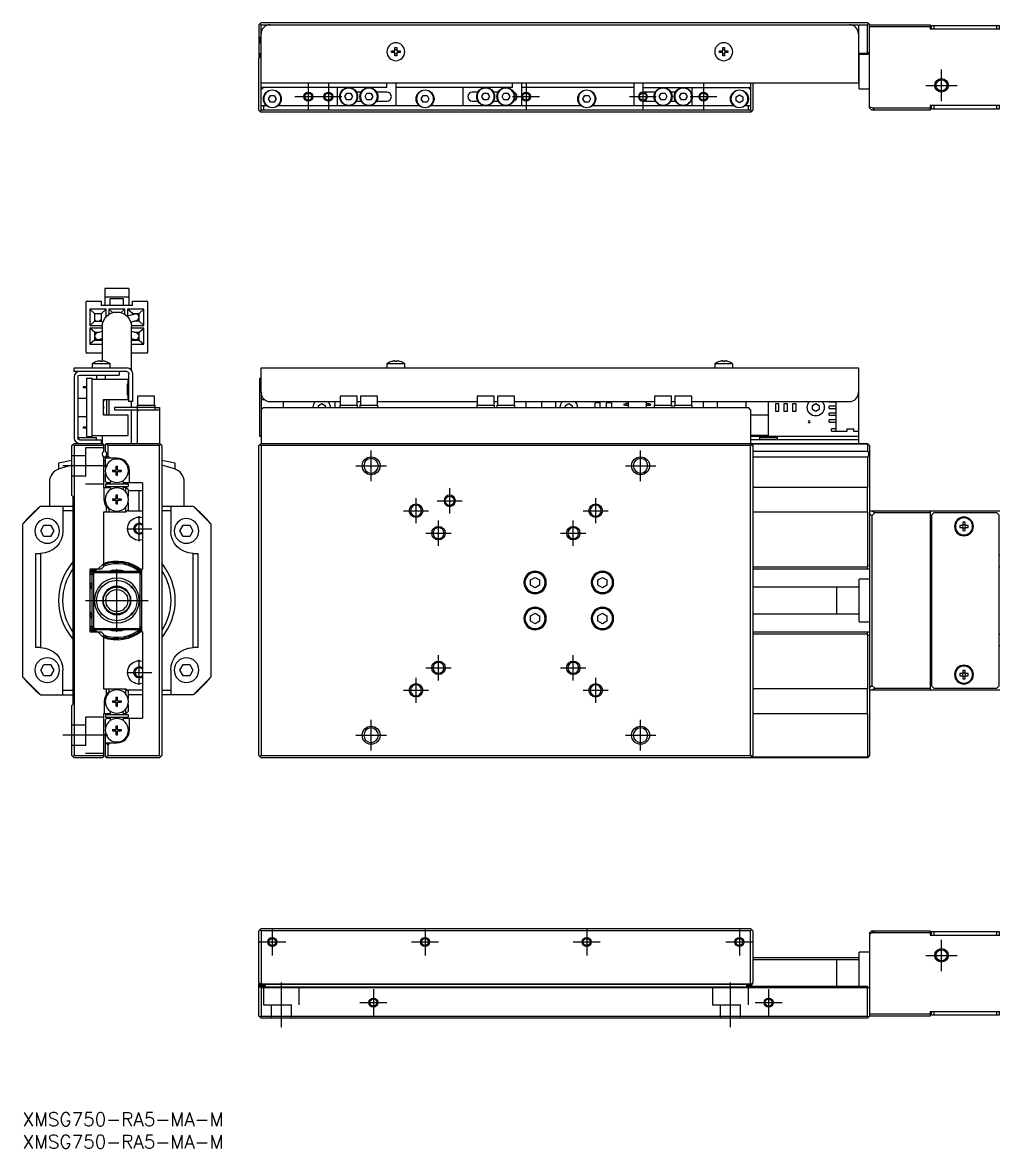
# Model space of a CAD drawing. Extents: x 0 to 908, y -8 to 254.
# Drawn here: x 0 to 217.5, y -8 to 242.7 of the extents above; entities that cross this region are included whole.
import ezdxf

# ---------------------------------------------------------------- set-up
doc = ezdxf.new("R2010")
doc.units = 0
doc.header["$LTSCALE"] = 0.5
doc.linetypes.add('CENTER', pattern=[50.8, 31.75, -6.35, 6.35, -6.35])
doc.linetypes.add('DASHED', pattern=[19.05, 12.7, -6.35])
for name, color, linetype in [('MSM_CENTER', 1, 'CENTER'), ('MSM_CONTINUOUS', 7, 'CONTINUOUS'), ('MSM_DASHED', 4, 'DASHED'), ('MSM_NARROW', 5, 'CONTINUOUS'), ('MSM_PART_NUMBER', 7, 'CONTINUOUS')]:
    doc.layers.add(name, color=color, linetype=linetype)
doc.styles.get("Standard").update_dxf_attribs({"font": 'txt.shx', "height": 1, "bigfont": 'bigfont.shx'})

# ---------------------------------------------------------------- blocks, each defined once
blk = doc.blocks.new('*U2')
at = {"layer": 'MSM_PART_NUMBER'}
blk.add_text('XMSG750-RA5-MA-M', height=3, dxfattribs=at).set_placement((0, -3))
blk = doc.blocks.new('*U3')
at = {"layer": 'MSM_PART_NUMBER'}
blk.add_text('XMSG750-RA5-MA-M', height=3, dxfattribs=at).set_placement((0, -8))

msp = doc.modelspace()

# ---------------------------------------------------------------- linework, layer by layer
at = {"layer": 'MSM_CENTER'}
for p, q in [((204.62, 225.25), (204.62, 232.25)), ((63.62, 229.25), (63.62, 223.25)), ((68.12, 229.25), (68.12, 223.25)), ((112.12, 229.25), (112.12, 223.25)), ((138.12, 229.25), (138.12, 223.25)), ((151.62, 229.25), (151.62, 223.25)), ((201.12, 228.75), (208.12, 228.75)), ((60.62, 226.25), (71.12, 226.25)), ((109.12, 226.25), (115.12, 226.25)), ((135.12, 226.25), (141.12, 226.25)), ((148.62, 226.25), (154.62, 226.25)), ((77.62, 140.63), (77.62, 147.43)), ((137.62, 140.63), (137.62, 147.43)), ((19, 144.03), (9, 144.03)), ((74.22, 144.03), (81.02, 144.03)), ((134.22, 144.03), (141.02, 144.03)), ((95.12, 133.43), (95.12, 139.03)), ((87.62, 131.23), (87.62, 136.83)), ((92.32, 136.23), (97.92, 136.23)), ((127.62, 131.23), (127.62, 136.83)), ((84.82, 134.03), (90.42, 134.03)), ((124.82, 134.03), (130.42, 134.03)), ((26, 127.23), (26, 132.83)), ((92.62, 126.23), (92.62, 131.83)), ((122.62, 126.23), (122.62, 131.83)), ((23.2, 130.03), (28.8, 130.03)), ((89.82, 129.03), (95.42, 129.03)), ((119.82, 129.03), (125.42, 129.03)), ((21, 107.03), (21, 121.03)), ((14, 114.03), (28, 114.03)), ((26, 95.23), (26, 100.83)), ((92.62, 96.23), (92.62, 101.83)), ((122.62, 96.23), (122.62, 101.83)), ((23.2, 98.03), (28.8, 98.03)), ((89.82, 99.03), (95.42, 99.03)), ((119.82, 99.03), (125.42, 99.03)), ((87.62, 91.23), (87.62, 96.83)), ((127.62, 91.23), (127.62, 96.83)), ((84.82, 94.03), (90.42, 94.03)), ((124.82, 94.03), (130.42, 94.03)), ((77.62, 80.63), (77.62, 87.43)), ((137.62, 80.63), (137.62, 87.43)), ((19, 84.03), (9, 84.03)), ((74.22, 84.03), (81.02, 84.03)), ((134.22, 84.03), (141.02, 84.03)), ((55.62, 41), (55.62, 35)), ((89.62, 41), (89.62, 35)), ((125.62, 41), (125.62, 35)), ((159.62, 41), (159.62, 35)), ((52.62, 38), (58.62, 38)), ((86.62, 38), (92.62, 38)), ((122.62, 38), (128.62, 38)), ((156.62, 38), (162.62, 38)), ((204.62, 31.5), (204.62, 38.5)), ((201.12, 35), (208.12, 35)), ((57.62, 29), (57.62, 19)), ((157.62, 19), (157.62, 29)), ((78.12, 27.5), (78.12, 21.5)), ((166.12, 27.5), (166.12, 21.5)), ((75.12, 24.5), (81.12, 24.5)), ((163.12, 24.5), (169.12, 24.5))]:
    msp.add_line(p, q, dxfattribs=at)
at = {"layer": 'MSM_CONTINUOUS'}
for p, q in [((52.62, 242.25), (53.12, 242.75)), ((52.62, 242.25), (52.62, 235.05)), ((52.87, 242.5), (53.12, 242.25)), ((53.12, 242.75), (188.12, 242.75)), ((53.12, 223.25), (53.12, 242.25)), ((53.12, 242.25), (188.12, 242.25)), ((186.12, 242.25), (186.12, 229.25)), ((188.37, 242.5), (188.12, 242.75)), ((188.12, 242.25), (188.37, 242.5)), ((188.12, 235.95), (188.12, 242.25)), ((188.37, 242.5), (188.62, 242.25)), ((188.62, 223.75), (188.62, 242.25)), ((188.62, 242.25), (202.12, 242.25)), ((202.12, 241.75), (188.62, 241.75)), ((202.12, 242.25), (202.12, 241.25)), ((217.62, 241.25), (202.12, 241.25)), ((202.42, 241.25), (202.42, 242.05)), ((202.42, 242.05), (217.42, 242.05)), ((202.92, 242.05), (202.92, 241.25)), ((216.92, 241.25), (216.92, 242.05)), ((217.42, 242.05), (217.42, 241.25)), ((52.82, 239.45), (52.82, 238.25)), ((52.82, 239.45), (53.12, 239.45)), ((52.82, 238.25), (53.12, 238.25)), ((53.12, 235.75), (52.62, 235.75)), ((53.12, 235.95), (52.92, 235.75)), ((82.2, 236.45), (82.92, 236.45)), ((82.92, 236.05), (82.2, 236.05)), ((82.92, 236.45), (82.92, 237.18)), ((82.92, 235.32), (82.92, 236.05)), ((83.32, 237.18), (83.32, 236.45)), ((83.32, 236.45), (84.05, 236.45)), ((83.32, 236.05), (83.32, 235.32)), ((84.05, 236.05), (83.32, 236.05)), ((155.2, 236.45), (155.92, 236.45)), ((155.92, 236.05), (155.2, 236.05)), ((155.92, 236.45), (155.92, 237.18)), ((155.92, 235.32), (155.92, 236.05)), ((156.32, 237.18), (156.32, 236.45)), ((156.32, 236.45), (157.05, 236.45)), ((156.32, 236.05), (156.32, 235.32)), ((157.05, 236.05), (156.32, 236.05)), ((186.12, 235.95), (188.12, 235.95)), ((188.22, 235.75), (186.12, 235.75)), ((188.12, 235.65), (188.62, 236.15)), ((188.27, 235.8), (188.12, 235.95)), ((53.12, 235.55), (52.62, 235.55)), ((53.12, 235.25), (52.62, 234.75)), ((52.72, 234.95), (52.62, 235.05)), ((52.62, 223.25), (52.62, 234.75)), ((52.72, 234.85), (52.72, 235.05)), ((53.12, 235.35), (53.02, 235.35)), ((53.12, 235.05), (53.02, 235.15)), ((188.12, 235.65), (186.12, 235.65)), ((186.32, 228), (186.32, 235.65)), ((186.12, 229.25), (53.12, 229.25)), ((53.12, 227.75), (53.62, 228.25)), ((81.12, 228.25), (53.12, 228.25)), ((70.12, 224.25), (70.12, 228.25)), ((81.12, 228.25), (81.12, 229.25)), ((83.12, 229.25), (83.12, 224.25)), ((109.12, 228.25), (83.12, 228.25)), ((98.12, 224.25), (98.12, 228.25)), ((109.12, 228.25), (109.12, 229.25)), ((111.12, 229.25), (111.12, 224.25)), ((136.12, 228.25), (111.12, 228.25)), ((136.12, 229.25), (136.12, 224.25)), ((138.12, 229.25), (138.12, 228.25)), ((138.12, 228.25), (162.12, 228.25)), ((149.12, 224.25), (149.12, 228.25)), ((161.62, 228.25), (162.12, 227.75)), ((162.12, 229.25), (162.12, 223.25)), ((162.62, 229.25), (162.62, 223.25)), ((186.12, 229.75), (186.32, 229.75)), ((54.76, 225.75), (55.19, 226.5)), ((55.19, 225), (54.76, 225.75)), ((55.19, 226.5), (56.06, 226.5)), ((56.06, 226.5), (56.49, 225.75)), ((56.49, 225.75), (56.06, 225)), ((71.76, 226.25), (72.19, 227)), ((72.19, 225.5), (71.76, 226.25)), ((72.19, 227), (73.06, 227)), ((73.06, 227), (73.49, 226.25)), ((73.49, 226.25), (73.06, 225.5)), ((75.39, 227.25), (74.36, 227.25)), ((76.26, 226.25), (76.69, 227)), ((76.69, 225.5), (76.26, 226.25)), ((76.69, 227), (77.56, 227)), ((77.56, 227), (77.99, 226.25)), ((77.99, 226.25), (77.56, 225.5)), ((81.12, 227.25), (78.86, 227.25)), ((88.76, 225.75), (89.19, 226.5)), ((89.19, 225), (88.76, 225.75)), ((89.19, 226.5), (90.06, 226.5)), ((90.06, 226.5), (90.49, 225.75)), ((90.49, 225.75), (90.06, 225)), ((101.39, 227.25), (100.12, 227.25)), ((102.26, 226.25), (102.69, 227)), ((102.69, 225.5), (102.26, 226.25)), ((102.69, 227), (103.56, 227)), ((103.56, 227), (103.99, 226.25)), ((103.99, 226.25), (103.56, 225.5)), ((105.89, 227.25), (104.86, 227.25)), ((106.76, 226.25), (107.19, 227)), ((107.19, 225.5), (106.76, 226.25)), ((107.19, 227), (108.06, 227)), ((108.06, 227), (108.49, 226.25)), ((108.49, 226.25), (108.06, 225.5)), ((124.76, 225.75), (125.19, 226.5)), ((125.19, 225), (124.76, 225.75)), ((125.19, 226.5), (126.06, 226.5)), ((126.06, 226.5), (126.49, 225.75)), ((126.49, 225.75), (126.06, 225)), ((140.89, 227.25), (138.12, 227.25)), ((141.76, 226.25), (142.19, 227)), ((142.19, 225.5), (141.76, 226.25)), ((142.19, 227), (143.06, 227)), ((143.06, 227), (143.49, 226.25)), ((143.49, 226.25), (143.06, 225.5)), ((145.39, 227.25), (144.36, 227.25)), ((146.26, 226.25), (146.69, 227)), ((146.69, 225.5), (146.26, 226.25)), ((146.69, 227), (147.56, 227)), ((147.56, 227), (147.99, 226.25)), ((147.99, 226.25), (147.56, 225.5)), ((158.87, 226.18), (159.62, 226.61)), ((158.87, 225.31), (158.87, 226.18)), ((159.62, 226.61), (160.37, 226.18)), ((160.37, 226.18), (160.37, 225.31)), ((186.32, 228), (188.62, 228)), ((52.62, 223.25), (53.12, 222.75)), ((52.87, 223), (53.12, 223.25)), ((53.12, 224.25), (54.3, 224.25)), ((162.12, 223.25), (53.12, 223.25)), ((53.62, 224.25), (53.62, 223.25)), ((56.06, 225), (55.19, 225)), ((56.95, 224.25), (88.3, 224.25)), ((73.06, 225.5), (72.19, 225.5)), ((74.36, 225.25), (75.39, 225.25)), ((77.56, 225.5), (76.69, 225.5)), ((78.86, 225.25), (81.12, 225.25)), ((90.06, 225), (89.19, 225)), ((90.95, 224.25), (124.3, 224.25)), ((100.12, 225.25), (101.39, 225.25)), ((103.56, 225.5), (102.69, 225.5)), ((104.86, 225.25), (105.89, 225.25)), ((108.06, 225.5), (107.19, 225.5)), ((126.06, 225), (125.19, 225)), ((126.95, 224.25), (158.3, 224.25)), ((138.12, 225.25), (140.89, 225.25)), ((143.06, 225.5), (142.19, 225.5)), ((144.36, 225.25), (145.39, 225.25)), ((147.56, 225.5), (146.69, 225.5)), ((159.62, 224.88), (158.87, 225.31)), ((160.37, 225.31), (159.62, 224.88)), ((160.95, 224.25), (162.12, 224.25)), ((161.62, 223.25), (161.62, 224.25)), ((162.12, 223.25), (162.37, 223)), ((162.12, 222.75), (162.62, 223.25)), ((188.62, 224.05), (189.24, 223.75)), ((189.12, 223.25), (188.62, 223.75)), ((202.12, 223.25), (189.12, 223.25)), ((189.24, 223.75), (202.12, 223.75)), ((189.24, 223.75), (189.74, 223.25)), ((217.62, 224.25), (202.12, 224.25)), ((202.12, 224.25), (202.12, 223.25)), ((202.42, 223.45), (202.42, 224.25)), ((217.42, 223.45), (202.42, 223.45)), ((202.92, 224.25), (202.92, 223.45)), ((216.92, 223.45), (216.92, 224.25)), ((217.42, 224.25), (217.42, 223.45)), ((162.12, 222.75), (53.12, 222.75)), ((23.7, 183.53), (18.3, 183.53)), ((18.3, 183.53), (18.3, 179.73)), ((23.7, 183.53), (23.7, 179.73)), ((14.4, 180.73), (17.5, 180.73)), ((17.5, 180.73), (17.5, 179.73)), ((23.7, 181.61), (18.3, 181.61)), ((22.5, 181.23), (19.5, 181.23)), ((19.5, 179.73), (19.5, 181.23)), ((22.5, 179.73), (22.5, 181.23)), ((24.5, 179.73), (24.5, 180.73)), ((24.5, 180.73), (27.6, 180.73)), ((14.1, 180.43), (14.1, 169.43)), ((18.6, 178.93), (15, 178.93)), ((15, 178.93), (15, 175.28)), ((16.05, 177.98), (15, 178.93)), ((24.5, 179.73), (17.5, 179.73)), ((17.55, 177.98), (18.6, 178.93)), ((18.6, 177.22), (18.6, 178.93)), ((22.8, 178.93), (19.2, 178.93)), ((19.2, 178.93), (19.2, 177.73)), ((20.07, 178.14), (19.2, 178.93)), ((21.93, 178.14), (22.8, 178.93)), ((22.8, 177.73), (22.8, 178.93)), ((27, 178.93), (23.4, 178.93)), ((23.4, 178.93), (23.4, 177.38)), ((24.45, 177.98), (23.4, 178.93)), ((25.95, 177.98), (27, 178.93)), ((27, 175.28), (27, 178.93)), ((27.9, 169.43), (27.9, 180.43)), ((16.05, 176.23), (15, 175.28)), ((16.05, 177.98), (16.05, 176.23)), ((16.05, 177.98), (17.55, 177.98)), ((16.42, 176.23), (16.05, 176.6)), ((16.05, 176.23), (17.55, 176.23)), ((17.55, 176.6), (17.17, 176.23)), ((17.55, 176.23), (17.55, 177.98)), ((17.55, 176.23), (17.88, 175.93)), ((25, 177.82), (23.28, 177.34)), ((24.1, 176.01), (25.4, 176.38)), ((24.27, 176.06), (24.12, 175.93)), ((24.45, 177.67), (24.45, 177.98)), ((24.45, 177.98), (25.95, 177.98)), ((25.95, 176.23), (24.86, 176.23)), ((25.95, 176.6), (25.57, 176.23)), ((25.95, 176.23), (25.95, 177.98)), ((25.95, 176.23), (27, 175.28)), ((15, 175.28), (17.76, 175.28)), ((15, 174.68), (15, 171.13)), ((17.75, 174.68), (15, 174.68)), ((16.05, 173.78), (15, 174.68)), ((16.05, 173.78), (17.11, 173.78)), ((16.05, 173.78), (16.05, 172.03)), ((17.75, 173.96), (16.59, 173.62)), ((17.75, 175.03), (17.75, 167.41)), ((24.24, 175.28), (27, 175.28)), ((24.25, 165.36), (24.25, 175.03)), ((27, 174.68), (24.25, 174.68)), ((25.41, 173.62), (24.25, 173.96)), ((24.89, 173.78), (25.95, 173.78)), ((25.95, 173.78), (27, 174.68)), ((25.95, 172.03), (25.95, 173.78)), ((27, 171.13), (27, 174.68)), ((16.05, 172.03), (15, 171.13)), ((15, 171.13), (17.75, 171.13)), ((16.42, 172.03), (16.05, 172.4)), ((16.05, 172.03), (17.55, 172.03)), ((17.01, 172.18), (17.75, 172.4)), ((17.46, 172.32), (17.17, 172.03)), ((17.55, 172.03), (17.55, 172.34)), ((17.55, 172.03), (17.75, 171.85)), ((24.25, 172.4), (24.99, 172.18)), ((24.45, 172.03), (24.25, 171.85)), ((24.25, 171.13), (27, 171.13)), ((24.45, 172.34), (24.45, 172.03)), ((24.45, 172.03), (25.95, 172.03)), ((24.82, 172.03), (24.54, 172.32)), ((25.95, 172.4), (25.57, 172.03)), ((25.95, 172.03), (27, 171.13)), ((17.75, 169.13), (14.4, 169.13)), ((27.6, 169.13), (24.25, 169.13)), ((11.5, 165.03), (11.5, 165.83)), ((11.5, 165.83), (23.3, 165.83)), ((19.5, 166.72), (15.5, 166.72)), ((15.5, 166.72), (15.5, 165.83)), ((16.57, 167.28), (16.55, 167.28)), ((17.3, 167.28), (17.3, 167.41)), ((17.7, 167.28), (17.3, 167.28)), ((17.7, 167.41), (17.7, 167.28)), ((18.45, 167.28), (18.43, 167.28)), ((19.5, 165.83), (19.5, 166.72)), ((53.12, 160.33), (53.12, 165.83)), ((53.12, 165.83), (186.12, 165.83)), ((85.12, 166.72), (81.12, 166.72)), ((81.12, 166.72), (81.12, 165.83)), ((82.2, 167.28), (82.17, 167.28)), ((82.92, 167.28), (82.92, 167.41)), ((83.32, 167.28), (82.92, 167.28)), ((83.32, 167.41), (83.32, 167.28)), ((84.07, 167.28), (84.05, 167.28)), ((85.12, 165.83), (85.12, 166.72)), ((158.12, 166.72), (154.12, 166.72)), ((154.12, 166.72), (154.12, 165.83)), ((155.2, 167.28), (155.17, 167.28)), ((155.92, 167.28), (155.92, 167.41)), ((156.32, 167.28), (155.92, 167.28)), ((156.32, 167.41), (156.32, 167.28)), ((157.07, 167.28), (157.05, 167.28)), ((158.12, 165.83), (158.12, 166.72)), ((186.12, 165.83), (186.12, 149.03)), ((23.2, 165.03), (11.5, 165.03)), ((11.5, 163.83), (11.5, 150.23)), ((12.3, 163.83), (12.3, 150.23)), ((12.7, 164.23), (21.5, 164.23)), ((14.3, 150.53), (14.3, 163.53)), ((14.3, 163.53), (15.5, 163.53)), ((15.5, 150.53), (15.5, 163.53)), ((23.5, 163.28), (15.5, 163.28)), ((16.5, 164.23), (16.5, 163.28)), ((18.5, 163.28), (18.5, 164.23)), ((21.5, 165.03), (21.5, 164.23)), ((23.5, 162.28), (23.5, 163.28)), ((23.7, 158.33), (23.7, 164.53)), ((24.5, 164.63), (24.5, 158.33)), ((52.82, 150.53), (52.82, 163.53)), ((52.82, 163.53), (53.12, 163.53)), ((13.5, 161.65), (13.5, 161.4)), ((14.3, 161.65), (13.5, 161.65)), ((14.3, 161.4), (13.5, 161.4)), ((23.4, 159.78), (23.4, 162.28)), ((23.5, 162.28), (23.4, 162.28)), ((23.4, 161.48), (23.5, 161.48)), ((23.4, 161.1), (23.5, 161.1)), ((23.4, 160.95), (23.5, 160.95)), ((23.4, 160.58), (23.5, 160.58)), ((23.5, 160.58), (23.5, 161.48)), ((14.3, 159.03), (12.3, 159.03)), ((18, 155.28), (18, 158.78)), ((18, 158.78), (23.5, 158.78)), ((18.7, 158.78), (18.7, 155.28)), ((19.2, 158.78), (19.2, 155.28)), ((23.5, 159.78), (23.4, 159.78)), ((23.5, 158.78), (23.5, 159.78)), ((24.5, 158.33), (23.7, 158.33)), ((24.25, 157.03), (24.25, 158.33)), ((29.4, 159.53), (25.6, 159.53)), ((25.6, 159.53), (25.6, 157.53)), ((29.4, 157.53), (29.4, 159.53)), ((53.12, 159.78), (53.12, 149.03)), ((53.2, 159.78), (53.12, 159.78)), ((53.12, 158.78), (53.86, 158.78)), ((55.12, 158.33), (70.72, 158.33)), ((58.12, 157.03), (58.12, 158.33)), ((69.52, 158.33), (69.52, 157.03)), ((74.52, 159.53), (70.72, 159.53)), ((70.72, 159.53), (70.72, 157.53)), ((74.52, 157.53), (74.52, 159.53)), ((74.52, 158.33), (75.22, 158.33)), ((79.02, 159.53), (75.22, 159.53)), ((75.22, 159.53), (75.22, 157.53)), ((79.02, 157.53), (79.02, 159.53)), ((79.02, 158.33), (101.22, 158.33)), ((105.02, 159.53), (101.22, 159.53)), ((101.22, 159.53), (101.22, 157.53)), ((105.02, 157.53), (105.02, 159.53)), ((105.02, 158.33), (105.72, 158.33)), ((109.52, 159.53), (105.72, 159.53)), ((105.72, 159.53), (105.72, 157.53)), ((109.52, 157.53), (109.52, 159.53)), ((109.52, 158.33), (140.72, 158.33)), ((112.12, 157.03), (112.12, 158.33)), ((115.52, 158.33), (115.52, 157.03)), ((118.72, 157.03), (118.72, 158.33)), ((128.65, 158.03), (127.4, 158.03)), ((127.4, 158.03), (127.4, 157.03)), ((128.65, 157.03), (128.65, 158.03)), ((131.19, 158.03), (129.94, 158.03)), ((129.94, 158.03), (129.94, 157.03)), ((131.19, 157.03), (131.19, 158.03)), ((134.96, 157.03), (134.96, 158.33)), ((138.86, 158.33), (138.86, 157.03)), ((144.52, 159.53), (140.72, 159.53)), ((140.72, 159.53), (140.72, 157.53)), ((144.52, 157.53), (144.52, 159.53)), ((144.52, 158.33), (145.22, 158.33)), ((149.02, 159.53), (145.22, 159.53)), ((145.22, 159.53), (145.22, 157.53)), ((149.02, 157.53), (149.02, 159.53)), ((149.02, 158.33), (184.12, 158.33)), ((151.52, 158.33), (151.52, 157.03)), ((154.72, 157.03), (154.72, 158.33)), ((161.12, 157.03), (161.12, 158.33)), ((166.12, 150.78), (166.12, 158.33)), ((179.62, 158.28), (179.62, 158.33)), ((179.62, 158.28), (181.12, 158.28)), ((181.12, 158.33), (181.12, 151.78)), ((20.5, 157.03), (20.5, 156.53)), ((29.5, 157.03), (20.5, 157.03)), ((20.5, 156.53), (30.5, 156.53)), ((24.25, 149.03), (24.25, 156.53)), ((25.5, 157.53), (29.5, 157.53)), ((25.5, 157.53), (25.5, 149.03)), ((25.5, 156.03), (26, 156.53)), ((29.5, 156.53), (29.5, 157.53)), ((29.5, 157.03), (30.5, 157.03)), ((30.5, 157.03), (30.5, 149.03)), ((53.62, 157.03), (53.12, 156.53)), ((53.62, 157.03), (161.62, 157.03)), ((65.87, 157.46), (66.62, 157.89)), ((65.87, 157.03), (65.87, 157.46)), ((66.62, 157.89), (67.37, 157.46)), ((67.37, 157.46), (67.37, 157.03)), ((70.62, 157.53), (74.62, 157.53)), ((70.62, 157.53), (70.62, 157.03)), ((74.62, 157.03), (74.62, 157.53)), ((75.12, 157.53), (79.12, 157.53)), ((75.12, 157.53), (75.12, 157.03)), ((79.12, 157.03), (79.12, 157.53)), ((101.12, 157.53), (105.12, 157.53)), ((101.12, 157.53), (101.12, 157.03)), ((105.12, 157.03), (105.12, 157.53)), ((105.62, 157.53), (109.62, 157.53)), ((105.62, 157.53), (105.62, 157.03)), ((109.62, 157.03), (109.62, 157.53)), ((120.87, 157.46), (121.62, 157.89)), ((120.87, 157.03), (120.87, 157.46)), ((121.62, 157.89), (122.37, 157.46)), ((122.37, 157.46), (122.37, 157.03)), ((133.91, 157.76), (133.91, 157.56)), ((133.91, 157.76), (134.16, 157.76)), ((134.16, 157.56), (133.91, 157.56)), ((134.16, 157.76), (134.23, 157.88)), ((134.23, 157.45), (134.16, 157.56)), ((134.96, 157.88), (134.23, 157.88)), ((134.96, 157.45), (134.23, 157.45)), ((134.52, 157.45), (134.52, 157.88)), ((138.86, 157.88), (139.59, 157.88)), ((139.59, 157.45), (138.86, 157.45)), ((139.3, 157.88), (139.3, 157.45)), ((139.59, 157.88), (139.66, 157.76)), ((139.66, 157.56), (139.59, 157.45)), ((139.66, 157.76), (139.91, 157.76)), ((139.91, 157.56), (139.66, 157.56)), ((139.91, 157.56), (139.91, 157.76)), ((140.62, 157.53), (144.62, 157.53)), ((140.62, 157.53), (140.62, 157.03)), ((144.62, 157.03), (144.62, 157.53)), ((145.12, 157.53), (149.12, 157.53)), ((145.12, 157.53), (145.12, 157.03)), ((149.12, 157.03), (149.12, 157.53)), ((162.12, 156.53), (161.62, 157.03)), ((162.12, 156.53), (162.12, 149.03)), ((168.43, 157.83), (167.63, 157.83)), ((167.63, 157.83), (167.63, 156.23)), ((167.63, 156.23), (168.43, 156.23)), ((168.43, 156.23), (168.43, 157.83)), ((170.33, 157.83), (169.53, 157.83)), ((169.53, 157.83), (169.53, 156.23)), ((169.53, 156.23), (170.33, 156.23)), ((170.33, 156.23), (170.33, 157.83)), ((171.44, 157.83), (171.44, 156.23)), ((172.24, 157.83), (171.44, 157.83)), ((171.44, 156.23), (172.24, 156.23)), ((172.24, 156.23), (172.24, 157.83)), ((175.87, 157.46), (176.62, 157.89)), ((175.87, 156.59), (175.87, 157.46)), ((176.62, 156.16), (175.87, 156.59)), ((176.62, 157.89), (177.37, 157.46)), ((177.37, 156.59), (176.62, 156.16)), ((177.37, 157.46), (177.37, 156.59)), ((179.62, 156.78), (179.62, 157.28)), ((181.12, 157.28), (179.62, 157.28)), ((179.62, 156.78), (181.12, 156.78)), ((179.62, 155.28), (179.62, 155.78)), ((181.12, 155.78), (179.62, 155.78)), ((12.3, 155.03), (14.3, 155.03)), ((23.5, 155.28), (18, 155.28)), ((23.5, 150.78), (23.5, 155.28)), ((166.12, 155.28), (162.12, 155.28)), ((179.62, 155.28), (181.12, 155.28)), ((179.62, 153.78), (179.62, 154.28)), ((181.12, 154.28), (179.62, 154.28)), ((179.62, 153.78), (181.12, 153.78)), ((13.5, 152.65), (13.5, 152.4)), ((14.3, 152.65), (13.5, 152.65)), ((14.3, 152.4), (13.5, 152.4)), ((14.3, 150.53), (15.5, 150.53)), ((15.5, 150.78), (23.5, 150.78)), ((17.75, 150.78), (17.75, 149.03)), ((53.12, 150.53), (52.82, 150.53)), ((166.12, 150.78), (162.12, 150.78)), ((186.12, 150.53), (162.12, 150.53)), ((164.12, 150.53), (164.12, 149.83)), ((168.12, 149.83), (168.12, 150.53)), ((180.12, 151.78), (180.12, 152.28)), ((181.12, 152.28), (180.12, 152.28)), ((180.12, 151.78), (183.62, 151.78)), ((183.62, 152.28), (185.12, 152.28)), ((183.62, 151.78), (183.62, 152.28)), ((185.12, 151.78), (185.12, 152.28)), ((185.12, 151.78), (186.12, 151.78)), ((11, 148.53), (11.5, 149.03)), ((11, 137.43), (11, 148.53)), ((11.5, 148.53), (11.25, 148.78)), ((11.5, 149.03), (17.8, 149.03)), ((11.5, 148.53), (11.5, 79.53)), ((18, 148.53), (11.5, 148.53)), ((12.5, 150.33), (16.5, 150.33)), ((12.5, 150.33), (12.5, 149.88)), ((12.7, 149.83), (17.5, 149.83)), ((16.5, 149.83), (16.5, 150.33)), ((17.5, 149.83), (17.5, 149.03)), ((17.8, 149.03), (18, 148.83)), ((18, 148.83), (18, 147.29)), ((18.5, 148.83), (18.7, 149.03)), ((18.5, 147.29), (18.5, 148.83)), ((18.6, 148.93), (19, 148.53)), ((18.7, 149.03), (30.5, 149.03)), ((19, 148.53), (19, 146.23)), ((30.5, 148.53), (19, 148.53)), ((31, 148.53), (30.5, 149.03)), ((30.5, 148.53), (30.75, 148.78)), ((30.5, 79.53), (30.5, 148.53)), ((31, 148.53), (31, 79.53)), ((52.62, 148.53), (53.12, 149.03)), ((52.62, 79.53), (52.62, 148.53)), ((52.87, 148.78), (53.12, 148.53)), ((53.12, 149.03), (188.12, 149.03)), ((162.12, 148.53), (53.12, 148.53)), ((53.12, 148.53), (53.12, 79.53)), ((186.12, 149.83), (162.12, 149.83)), ((162.12, 149.03), (162.62, 148.53)), ((162.12, 148.53), (162.37, 148.78)), ((162.12, 79.53), (162.12, 148.53)), ((188.22, 148.83), (162.32, 148.83)), ((162.62, 148.53), (162.62, 79.53)), ((164.12, 150.33), (168.12, 150.33)), ((188.27, 148.88), (188.12, 149.03)), ((188.22, 148.83), (188.27, 148.88)), ((188.22, 147.29), (188.22, 148.83)), ((188.27, 148.88), (188.62, 148.53)), ((188.62, 148.53), (188.62, 79.53)), ((17.95, 146.03), (18.55, 146.03)), ((18, 145.96), (18, 139.23)), ((18.5, 143.64), (18.5, 145.96)), ((21, 145.73), (18.5, 145.73)), ((19, 146.23), (18.65, 145.73)), ((19.5, 145.73), (19, 146.23)), ((162.62, 147.29), (188.22, 147.29)), ((188.22, 145.96), (162.62, 145.96)), ((188.22, 139.23), (188.22, 145.96)), ((8, 144.6), (8, 143.27)), ((11, 144.14), (8.17, 143.33)), ((18.5, 145.03), (18, 145.03)), ((20, 143.07), (20.79, 143.07)), ((20, 143.07), (20, 142.78)), ((20.53, 142.78), (20.53, 143.07)), ((20.85, 143.93), (21.14, 143.93)), ((20.85, 143.13), (20.85, 143.93)), ((21.14, 143.4), (20.85, 143.4)), ((21.14, 143.13), (21.14, 143.93)), ((21.2, 143.07), (22, 143.07)), ((21.47, 142.78), (21.47, 143.07)), ((22, 143.07), (22, 142.78)), ((33.83, 143.33), (31, 144.14)), ((34, 143.27), (34, 144.6)), ((6, 140.44), (6, 135.03)), ((18.5, 140.53), (18.5, 142.21)), ((18.5, 140.53), (18.8, 140.23)), ((19.6, 140.49), (19.45, 140.23)), ((20, 142.78), (20.79, 142.78)), ((20.85, 141.93), (20.85, 142.72)), ((20.85, 142.46), (21.14, 142.46)), ((20.85, 141.93), (21.14, 141.93)), ((21.14, 141.93), (21.14, 142.72)), ((21.2, 142.78), (22, 142.78)), ((22.55, 140.23), (22.4, 140.49)), ((23.8, 140.23), (23.8, 142.93)), ((36, 135.03), (36, 140.44)), ((18, 139.23), (19.46, 139.23)), ((18.2, 136.53), (18.2, 139.23)), ((18.5, 140.03), (23.5, 140.03)), ((18.5, 140.03), (18.5, 139.43)), ((18.5, 139.43), (23.5, 139.43)), ((19.45, 140.23), (18.8, 140.23)), ((19.46, 139.23), (19.67, 138.85)), ((22.46, 139.09), (22.54, 139.23)), ((23, 139.23), (22.54, 139.23)), ((26.7, 140.23), (22.55, 140.23)), ((23, 138.19), (23, 139.23)), ((23.5, 138.73), (23, 139.23)), ((23.5, 140.03), (23.5, 139.43)), ((23.5, 138.73), (23.5, 137.24)), ((26.7, 138.48), (23.5, 138.48)), ((26, 133.98), (26, 138.48)), ((26.7, 140.23), (26.7, 121.03)), ((188.22, 139.23), (162.62, 139.23)), ((188.12, 133.73), (188.12, 139.23)), ((11, 137.43), (11.3, 137.13)), ((11.3, 90.93), (11.3, 137.13)), ((20, 136.67), (20.79, 136.67)), ((20, 136.67), (20, 136.38)), ((20, 136.38), (20.79, 136.38)), ((20.53, 136.38), (20.53, 136.67)), ((20.85, 137.53), (21.14, 137.53)), ((20.85, 136.73), (20.85, 137.53)), ((21.14, 137), (20.85, 137)), ((20.85, 135.53), (20.85, 136.32)), ((20.85, 136.06), (21.14, 136.06)), ((20.85, 135.53), (21.14, 135.53)), ((21.14, 136.73), (21.14, 137.53)), ((21.14, 135.53), (21.14, 136.32)), ((21.2, 136.67), (22, 136.67)), ((21.2, 136.38), (22, 136.38)), ((21.47, 136.38), (21.47, 136.67)), ((22, 136.67), (22, 136.38)), ((23.5, 135.81), (23.5, 133.98)), ((4, 135.03), (0, 131.03)), ((4, 135.03), (11.3, 135.03)), ((9, 135.03), (9, 129.53)), ((11.3, 134.03), (9, 134.03)), ((23, 133.73), (18, 133.73)), ((18, 133.73), (18, 121.53)), ((18.7, 133.73), (18.7, 134.93)), ((19.2, 134.38), (19.2, 133.73)), ((23, 133.73), (23, 134.86)), ((23, 133.73), (23.5, 134.23)), ((23.5, 134.03), (23.3, 134.03)), ((23.5, 133.98), (26.7, 133.98)), ((31, 135.03), (38, 135.03)), ((33, 134.03), (31, 134.03)), ((33, 135.03), (33, 129.53)), ((42, 131.03), (38, 135.03)), ((188.22, 133.73), (162.62, 133.73)), ((188.22, 121.67), (188.22, 133.73)), ((188.62, 134.03), (217.62, 134.03)), ((189.12, 132.91), (188.62, 133.41)), ((189.74, 133.53), (189.12, 132.91)), ((189.12, 132.91), (189.12, 95.14)), ((189.24, 134.03), (189.74, 133.53)), ((202.12, 133.53), (189.74, 133.53)), ((202.12, 134.03), (202.12, 94.03)), ((202.92, 133.53), (202.42, 133.03)), ((202.42, 133.03), (202.42, 95.03)), ((216.92, 133.53), (202.92, 133.53)), ((217.42, 133.03), (216.92, 133.53)), ((217.42, 95.03), (217.42, 133.03)), ((0, 131.03), (0, 97.03)), ((4.06, 129.53), (4.78, 130.78)), ((4.78, 130.78), (6.22, 130.78)), ((6.22, 130.78), (6.94, 129.53)), ((35.06, 129.53), (35.78, 130.78)), ((35.78, 130.78), (37.22, 130.78)), ((37.22, 130.78), (37.94, 129.53)), ((42, 97.03), (42, 131.03)), ((209.38, 130.77), (208.7, 130.77)), ((209.38, 131.44), (209.38, 130.77)), ((209.86, 130.77), (209.86, 131.44)), ((210.54, 130.77), (209.86, 130.77)), ((4.78, 128.28), (4.06, 129.53)), ((6.22, 128.28), (4.78, 128.28)), ((6.94, 129.53), (6.22, 128.28)), ((35.78, 128.28), (35.06, 129.53)), ((37.22, 128.28), (35.78, 128.28)), ((37.94, 129.53), (37.22, 128.28)), ((208.7, 130.29), (209.38, 130.29)), ((209.38, 130.29), (209.38, 129.61)), ((209.86, 129.61), (209.86, 130.29)), ((209.86, 130.29), (210.54, 130.29)), ((3, 103.53), (3, 124.53)), ((3, 124.53), (4, 124.53)), ((4, 124.53), (4, 103.53)), ((38, 103.53), (38, 124.53)), ((38, 124.53), (39, 124.53)), ((39, 124.53), (39, 103.53)), ((202.42, 124.03), (202.12, 124.03)), ((217.62, 124.03), (217.42, 124.03)), ((17.5, 121.03), (15, 121.03)), ((15, 121.03), (15, 107.03)), ((16, 120.23), (16.3, 120.53)), ((16.3, 120.53), (25.7, 120.53)), ((16.79, 121.03), (18, 122.23)), ((18, 121.53), (17.5, 121.03)), ((25.7, 120.53), (26, 120.23)), ((26.5, 121.03), (26.5, 107.03)), ((26.7, 121.03), (26.5, 121.03)), ((162.62, 121.53), (188.12, 121.53)), ((188.62, 121.03), (162.62, 121.03)), ((188.12, 121.53), (188.22, 121.67)), ((188.12, 121.03), (188.12, 121.53)), ((188.62, 121.83), (188.22, 121.67)), ((202.12, 122.28), (202.42, 122.28)), ((217.62, 121.53), (217.42, 121.53)), ((15.5, 119.73), (15.8, 120.03)), ((15.5, 108.33), (15.5, 119.73)), ((16, 120.23), (15.8, 120.03)), ((15.8, 120.03), (15.8, 108.03)), ((26, 120.23), (16, 120.23)), ((26.2, 120.03), (26, 120.23)), ((26.2, 108.03), (26.2, 120.03)), ((26.2, 120.03), (26.5, 119.73)), ((113.12, 118.6), (114.12, 119.18)), ((113.12, 117.45), (113.12, 118.6)), ((114.12, 119.18), (115.12, 118.6)), ((115.12, 118.6), (115.12, 117.45)), ((128.12, 118.6), (129.12, 119.18)), ((128.12, 117.45), (128.12, 118.6)), ((129.12, 119.18), (130.12, 118.6)), ((130.12, 118.6), (130.12, 117.45)), ((186.32, 109.28), (186.32, 118.78)), ((188.62, 118.78), (186.32, 118.78)), ((202.32, 119.03), (202.12, 118.83)), ((202.32, 119.03), (202.32, 109.03)), ((202.42, 119.03), (202.32, 119.03)), ((24.2, 117), (24.2, 117.19)), ((24.2, 117), (24.42, 116.78)), ((24.42, 116.94), (24.42, 116.78)), ((24.42, 116.78), (24.56, 116.78)), ((114.12, 116.87), (113.12, 117.45)), ((115.12, 117.45), (114.12, 116.87)), ((129.12, 116.87), (128.12, 117.45)), ((130.12, 117.45), (129.12, 116.87)), ((186.32, 117.03), (162.62, 117.03)), ((181.32, 111.03), (181.32, 117.03)), ((18.03, 112.96), (18.03, 112.96)), ((19.56, 111.23), (19.62, 111.23)), ((19.69, 111.16), (19.62, 111.23)), ((22.37, 111.23), (22.31, 111.16)), ((22.37, 111.23), (22.44, 111.23)), ((24.42, 111.28), (24.2, 111.05)), ((24.2, 110.86), (24.2, 111.05)), ((24.42, 111.28), (24.42, 111.11)), ((24.56, 111.28), (24.42, 111.28)), ((113.12, 110.6), (114.12, 111.18)), ((113.12, 109.45), (113.12, 110.6)), ((114.12, 111.18), (115.12, 110.6)), ((115.12, 110.6), (115.12, 109.45)), ((128.12, 110.6), (129.12, 111.18)), ((128.12, 109.45), (128.12, 110.6)), ((129.12, 111.18), (130.12, 110.6)), ((130.12, 110.6), (130.12, 109.45)), ((162.62, 111.03), (186.32, 111.03)), ((15.8, 108.03), (15.5, 108.33)), ((15.8, 108.03), (16, 107.83)), ((16, 107.83), (26, 107.83)), ((16.3, 107.53), (16, 107.83)), ((26, 107.83), (25.7, 107.53)), ((26, 107.83), (26.2, 108.03)), ((26.5, 108.33), (26.2, 108.03)), ((114.12, 108.87), (113.12, 109.45)), ((115.12, 109.45), (114.12, 108.87)), ((129.12, 108.87), (128.12, 109.45)), ((130.12, 109.45), (129.12, 108.87)), ((186.32, 109.28), (188.62, 109.28)), ((202.12, 109.23), (202.32, 109.03)), ((202.32, 109.03), (202.42, 109.03)), ((15, 107.03), (17.5, 107.03)), ((25.7, 107.53), (16.3, 107.53)), ((18, 105.82), (16.79, 107.03)), ((17.5, 107.03), (18, 106.53)), ((18, 106.53), (18, 94.33)), ((26.7, 107.03), (26.5, 107.03)), ((26.7, 107.03), (26.7, 87.83)), ((162.62, 107.03), (188.62, 107.03)), ((188.12, 106.53), (162.62, 106.53)), ((188.12, 106.53), (188.12, 107.03)), ((188.22, 106.38), (188.12, 106.53)), ((188.22, 94.33), (188.22, 106.38)), ((188.22, 106.38), (188.62, 106.22)), ((202.42, 105.78), (202.12, 105.78)), ((217.42, 106.53), (217.62, 106.53)), ((4, 103.53), (3, 103.53)), ((39, 103.53), (38, 103.53)), ((202.12, 104.03), (202.42, 104.03)), ((217.42, 104.03), (217.62, 104.03)), ((4.06, 98.53), (4.78, 99.78)), ((4.78, 97.28), (4.06, 98.53)), ((4.78, 99.78), (6.22, 99.78)), ((6.22, 99.78), (6.94, 98.53)), ((6.94, 98.53), (6.22, 97.28)), ((9, 93.03), (9, 98.53)), ((33, 98.53), (33, 93.03)), ((35.06, 98.53), (35.78, 99.78)), ((35.78, 97.28), (35.06, 98.53)), ((35.78, 99.78), (37.22, 99.78)), ((37.22, 99.78), (37.94, 98.53)), ((37.94, 98.53), (37.22, 97.28)), ((209.38, 98.44), (209.38, 97.77)), ((209.86, 97.77), (209.86, 98.44)), ((0, 97.03), (4, 93.03)), ((6.22, 97.28), (4.78, 97.28)), ((37.22, 97.28), (35.78, 97.28)), ((38, 93.03), (42, 97.03)), ((209.38, 97.77), (208.7, 97.77)), ((208.7, 97.29), (209.38, 97.29)), ((209.38, 97.29), (209.38, 96.61)), ((210.54, 97.77), (209.86, 97.77)), ((209.86, 97.29), (210.54, 97.29)), ((209.86, 96.61), (209.86, 97.29)), ((4, 93.03), (11.3, 93.03)), ((9, 94.03), (11.3, 94.03)), ((18, 94.33), (23, 94.33)), ((18.7, 93.12), (18.7, 94.33)), ((19.2, 94.33), (19.2, 93.67)), ((23, 93.19), (23, 94.33)), ((23.5, 93.83), (23, 94.33)), ((26.7, 94.03), (23.3, 94.03)), ((23.5, 93.83), (23.5, 92.24)), ((26.7, 93.03), (23.5, 93.03)), ((31, 94.03), (33, 94.03)), ((38, 93.03), (31, 93.03)), ((188.22, 94.33), (162.62, 94.33)), ((188.12, 88.83), (188.12, 94.33)), ((188.62, 94.64), (189.12, 95.14)), ((217.62, 94.03), (188.62, 94.03)), ((189.12, 95.14), (189.74, 94.53)), ((189.74, 94.53), (189.24, 94.03)), ((189.74, 94.53), (202.12, 94.53)), ((202.42, 95.03), (202.92, 94.53)), ((202.92, 94.53), (216.92, 94.53)), ((216.92, 94.53), (217.42, 95.03)), ((11.3, 90.93), (11, 90.63)), ((11, 79.53), (11, 90.63)), ((18.2, 91.53), (18.2, 88.83)), ((20, 91.67), (20.79, 91.67)), ((20, 91.67), (20, 91.38)), ((20, 91.38), (20.79, 91.38)), ((20.53, 91.38), (20.53, 91.67)), ((20.85, 92.53), (21.14, 92.53)), ((20.85, 91.73), (20.85, 92.53)), ((21.14, 92), (20.85, 92)), ((20.85, 90.53), (20.85, 91.32)), ((20.85, 91.06), (21.14, 91.06)), ((20.85, 90.53), (21.14, 90.53)), ((21.14, 91.73), (21.14, 92.53)), ((21.14, 90.53), (21.14, 91.32)), ((21.2, 91.67), (22, 91.67)), ((21.2, 91.38), (22, 91.38)), ((21.47, 91.38), (21.47, 91.67)), ((22, 91.67), (22, 91.38)), ((23.5, 90.81), (23.5, 89.33)), ((19.46, 88.83), (18, 88.83)), ((18, 88.83), (18, 79.23)), ((18.5, 88.63), (23.5, 88.63)), ((18.5, 88.63), (18.5, 88.03)), ((18.5, 88.03), (23.5, 88.03)), ((18.8, 87.83), (18.5, 87.53)), ((18.8, 87.83), (19.45, 87.83)), ((19.6, 87.57), (19.45, 87.83)), ((19.46, 88.83), (19.67, 89.2)), ((22.55, 87.83), (22.4, 87.57)), ((22.46, 88.96), (22.54, 88.83)), ((23, 88.83), (22.54, 88.83)), ((22.55, 87.83), (26.7, 87.83)), ((23, 88.83), (23, 89.86)), ((23, 88.83), (23.5, 89.33)), ((23.5, 88.63), (23.5, 88.03)), ((23.8, 85.13), (23.8, 87.83)), ((188.22, 88.83), (162.62, 88.83)), ((188.22, 79.23), (188.22, 88.83)), ((18.5, 85.84), (18.5, 87.53)), ((20, 85.27), (20.79, 85.27)), ((20, 85.27), (20, 84.98)), ((20.53, 84.98), (20.53, 85.27)), ((20.85, 86.13), (21.14, 86.13)), ((20.85, 85.33), (20.85, 86.13)), ((21.14, 85.6), (20.85, 85.6)), ((21.14, 85.33), (21.14, 86.13)), ((21.2, 85.27), (22, 85.27)), ((21.47, 84.98), (21.47, 85.27)), ((22, 85.27), (22, 84.98)), ((18.5, 79.23), (18.5, 84.41)), ((20, 84.98), (20.79, 84.98)), ((20.85, 84.13), (20.85, 84.92)), ((20.85, 84.66), (21.14, 84.66)), ((20.85, 84.13), (21.14, 84.13)), ((21.14, 84.13), (21.14, 84.92)), ((21.2, 84.98), (22, 84.98)), ((18.5, 82.33), (21, 82.33)), ((18.65, 82.33), (19, 81.83)), ((19, 81.83), (19.5, 82.33)), ((19, 81.83), (19, 79.53)), ((11.5, 79.03), (11, 79.53)), ((11.25, 79.28), (11.5, 79.53)), ((11.5, 79.53), (18, 79.53)), ((17.8, 79.03), (11.5, 79.03)), ((18, 79.23), (17.8, 79.03)), ((18.7, 79.03), (18.5, 79.23)), ((19, 79.53), (18.6, 79.13)), ((30.5, 79.03), (18.7, 79.03)), ((19, 79.53), (30.5, 79.53)), ((30.75, 79.28), (30.5, 79.53)), ((30.5, 79.03), (31, 79.53)), ((53.12, 79.03), (52.62, 79.53)), ((53.12, 79.53), (52.87, 79.28)), ((53.12, 79.53), (162.12, 79.53)), ((188.12, 79.03), (53.12, 79.03)), ((162.37, 79.28), (162.12, 79.53)), ((162.62, 79.53), (162.12, 79.03)), ((162.32, 79.23), (188.22, 79.23)), ((188.12, 79.03), (188.27, 79.18)), ((188.27, 79.18), (188.22, 79.23)), ((188.62, 79.53), (188.27, 79.18)), ((53.12, 41), (52.62, 40.5)), ((52.62, 29), (52.62, 40.5)), ((53.12, 40.5), (52.87, 40.75)), ((53.12, 41), (162.12, 41)), ((162.12, 40.5), (53.12, 40.5)), ((53.12, 40.5), (53.12, 28.7)), ((162.62, 40.5), (162.12, 41)), ((162.37, 40.75), (162.12, 40.5)), ((162.12, 28.7), (162.12, 40.5)), ((162.62, 40.5), (162.62, 29)), ((188.62, 40), (189.12, 40.5)), ((189.12, 40.5), (202.12, 40.5)), ((189.74, 40.5), (189.24, 40)), ((202.12, 40.5), (202.12, 39.5)), ((202.42, 39.5), (202.42, 40.3)), ((202.42, 40.3), (217.42, 40.3)), ((202.92, 40.3), (202.92, 39.5)), ((216.92, 39.5), (216.92, 40.3)), ((217.42, 40.3), (217.42, 39.5)), ((189.24, 40), (188.62, 39.69)), ((188.62, 40), (188.62, 21.5)), ((202.12, 40), (189.24, 40)), ((202.12, 39.5), (217.62, 39.5)), ((186.32, 28.1), (186.32, 35.75)), ((188.62, 35.75), (186.32, 35.75)), ((162.62, 34.5), (186.12, 34.5)), ((186.32, 34), (162.62, 34)), ((181.32, 28.1), (181.32, 34)), ((186.12, 34.5), (186.12, 34)), ((52.62, 29), (53.02, 28.6)), ((52.62, 28.7), (52.72, 28.8)), ((52.62, 21.5), (52.62, 28.7)), ((54.02, 28.2), (52.62, 28.2)), ((52.62, 28), (188.22, 28)), ((52.72, 28.7), (52.72, 28.9)), ((52.92, 28), (53.12, 27.8)), ((53.02, 28.6), (53.12, 28.7)), ((53.02, 28.6), (53.12, 28.5)), ((53.02, 28.4), (53.72, 28.4)), ((53.12, 28.7), (162.12, 28.7)), ((162.12, 28.5), (53.12, 28.5)), ((188.12, 27.8), (53.12, 27.8)), ((53.12, 27.8), (53.12, 21.5)), ((54.02, 28.5), (54.02, 28.2)), ((161.22, 28.5), (161.22, 28.1)), ((188.12, 28.1), (161.22, 28.1)), ((161.52, 28.4), (162.22, 28.4)), ((162.12, 28.7), (162.22, 28.6)), ((162.12, 28.5), (162.22, 28.6)), ((162.22, 28.6), (162.62, 29)), ((162.52, 28.9), (162.52, 28.7)), ((188.22, 28), (188.12, 28.1)), ((188.12, 27.8), (188.27, 27.95)), ((188.12, 21.5), (188.12, 27.8)), ((188.27, 27.95), (188.22, 28)), ((188.62, 27.6), (188.27, 27.95)), ((53.12, 21), (52.62, 21.5)), ((53.12, 21.5), (52.87, 21.25)), ((53.12, 21.5), (188.12, 21.5)), ((188.12, 21), (53.12, 21)), ((188.37, 21.25), (188.12, 21.5)), ((188.12, 21), (188.37, 21.25)), ((188.62, 21.5), (188.37, 21.25)), ((188.62, 22), (202.12, 22)), ((202.12, 21.5), (188.62, 21.5)), ((202.12, 22.5), (217.62, 22.5)), ((202.12, 22.5), (202.12, 21.5)), ((202.42, 21.7), (202.42, 22.5)), ((217.42, 21.7), (202.42, 21.7)), ((202.92, 22.5), (202.92, 21.7)), ((216.92, 21.7), (216.92, 22.5)), ((217.42, 22.5), (217.42, 21.7))]:
    msp.add_line(p, q, dxfattribs=at)
at = {"layer": 'MSM_CONTINUOUS', "extrusion": (0, 0, -1)}
for centre, radius in [((-83.12, 236.25), 2), ((-156.12, 236.25), 2), ((-55.62, 225.75), 1.9), ((-72.62, 226.25), 1.9), ((-77.12, 226.25), 1.9), ((-89.62, 225.75), 1.9), ((-103.12, 226.25), 1.9), ((-107.62, 226.25), 1.9), ((-125.62, 225.75), 1.9), ((-142.62, 226.25), 1.9), ((-147.12, 226.25), 1.9), ((-159.62, 225.75), 1.9), ((-175.16, 153.85), 0.2), ((-21, 142.93), 2.6), ((-77.62, 144.03), 1.62), ((-137.62, 144.03), 1.62), ((-21, 136.53), 2.6), ((-87.62, 134.03), 1.23), ((-127.62, 134.03), 1.23), ((-5.5, 129.53), 2.75), ((-36.5, 129.53), 2.75), ((-209.62, 130.53), 2.1), ((-209.62, 130.53), 1.9), ((-92.62, 129.03), 1.23), ((-122.62, 129.03), 1.23), ((-114.12, 118.03), 2.5), ((-129.12, 118.03), 2.5), ((-21, 114.03), 5), ((-114.12, 118.03), 2.25), ((-129.12, 118.03), 2.25), ((-21, 114.03), 3.15), ((-114.12, 110.03), 2.5), ((-114.12, 110.03), 2.25), ((-129.12, 110.03), 2.5), ((-129.12, 110.03), 2.25), ((-5.5, 98.53), 2.75), ((-36.5, 98.53), 2.75), ((-92.62, 99.03), 1.23), ((-122.62, 99.03), 1.23), ((-209.62, 97.53), 2.1), ((-209.62, 97.53), 1.9), ((-21, 91.53), 2.6), ((-87.62, 94.03), 1.23), ((-127.62, 94.03), 1.23), ((-21, 85.13), 2.6), ((-77.62, 84.03), 1.62), ((-137.62, 84.03), 1.62)]:
    msp.add_circle(centre, radius, dxfattribs=at)
at = {"layer": 'MSM_CONTINUOUS'}
for centre, radius in [((72.62, 226.25), 2), ((77.12, 226.25), 2), ((103.12, 226.25), 2), ((107.62, 226.25), 2), ((142.62, 226.25), 2), ((147.12, 226.25), 2), ((204.62, 228.75), 1.23), ((55.62, 225.75), 2), ((63.62, 226.25), 0.783), ((68.12, 226.25), 0.783), ((89.62, 225.75), 2), ((112.12, 226.25), 0.783), ((125.62, 225.75), 2), ((138.12, 226.25), 0.783), ((151.62, 226.25), 0.783), ((159.62, 225.75), 2), ((95.12, 136.23), 1.01), ((21, 114.03), 4.5), ((21, 114.03), 3), ((55.62, 38), 0.783), ((89.62, 38), 0.783), ((125.62, 38), 0.783), ((159.62, 38), 0.783), ((204.62, 35), 1.23), ((78.12, 24.5), 0.783), ((166.12, 24.5), 0.783)]:
    msp.add_circle(centre, radius, dxfattribs=at)
for centre, radius, start, end in [((55.12, 240.25), 2, 90, 180), ((184.12, 240.25), 2, 0, 90), ((83.12, 236.25), 0.435, 152.6335, 207.3665), ((83.12, 236.25), 0.435, 62.6335, 117.3665), ((83.12, 236.25), 0.435, 242.6335, 297.3665), ((83.12, 236.25), 0.435, 332.6335, 27.3665), ((156.12, 236.25), 0.435, 152.6335, 207.3665), ((156.12, 236.25), 0.435, 62.6335, 117.3665), ((156.12, 236.25), 0.435, 242.6335, 297.3665), ((156.12, 236.25), 0.435, 332.6335, 27.3665), ((53.02, 235.05), 0.3, 90, 180), ((81.12, 226.25), 1, 270, 90), ((100.12, 226.25), 1, 90, 270), ((109.12, 226.25), 1, 284.4775, 75.5225), ((138.12, 226.25), 1, 90, 270), ((14.4, 180.43), 0.3, 90, 180), ((27.6, 180.43), 0.3, 0, 90), ((25.2, 177.1), 0.75, 285.6242, 105.6242), ((16.8, 172.9), 0.75, 106.5209, 286.5209), ((25.2, 172.9), 0.75, 253.4791, 73.4791), ((14.4, 169.43), 0.3, 180, 270), ((27.6, 169.43), 0.3, 270, 0), ((17.5, 164.23), 3.2, 107.27, 128.6822), ((17.5, 164.23), 3.19, 93.5904, 106.9053), ((17.5, 164.23), 3.19, 73.0947, 86.4096), ((17.5, 164.23), 3.2, 51.3178, 72.73), ((23.3, 164.63), 1.2, 0, 90), ((83.12, 164.23), 3.2, 107.27, 128.6822), ((83.12, 164.23), 3.19, 93.5904, 106.9053), ((83.12, 164.23), 3.19, 73.0947, 86.4096), ((83.12, 164.23), 3.2, 51.3178, 72.73), ((156.12, 164.23), 3.2, 107.27, 128.6822), ((156.12, 164.23), 3.19, 93.5904, 106.9053), ((156.12, 164.23), 3.19, 73.0947, 86.4096), ((156.12, 164.23), 3.2, 51.3178, 72.73), ((12.7, 163.83), 1.2, 90, 180), ((17.9, 158.53), 0.25, 293.5782, 66.4218), ((55.12, 160.33), 2, 180, 270), ((184.12, 160.33), 2, 270, 0), ((17.9, 157.03), 0.25, 293.5782, 66.4218), ((17.9, 155.53), 0.25, 293.5782, 66.4218), ((12.7, 150.23), 1.2, 180, 270), ((18.75, 146.63), 1, 138.5904, 221.4096), ((17.75, 146.63), 1, 318.5904, 41.4096), ((21, 142.93), 2.8, 0, 90), ((187.47, 146.63), 1, 318.5904, 41.4096), ((9, 140.44), 3, 105.9958, 180), ((21, 86.02), 60, 99.5941, 102.5133), ((21, 86.02), 60, 77.4867, 80.4059), ((33, 140.44), 3, 0, 74.0042), ((21, 139.73), 1.59, 143.8028, 169.1069), ((21.11, 139.61), 1.75, 142.994, 150), ((20.88, 139.61), 1.75, 30, 37.006), ((21, 139.73), 1.59, 10.8931, 36.1972), ((21, 139.73), 1.59, 190.8931, 216.1972), ((21.11, 139.84), 1.75, 214.5052, 217.006), ((21, 139.73), 1.59, 323.8028, 349.1069), ((20.88, 139.84), 1.75, 322.994, 334.5052), ((21, 114.03), 27, 129.3765, 140.6235), ((21, 136.53), 2.8, 214.7719, 229.9948), ((21, 114.03), 27, 39.3765, 50.6235), ((26, 130.03), 1.01, 45.9346, 314.0654), ((209.62, 130.53), 0.95, 165.3667, 194.6333), ((209.62, 130.53), 0.365, 138.8496, 221.1504), ((209.62, 130.53), 0.95, 75.3667, 104.6333), ((209.62, 130.53), 0.365, 48.8496, 131.1504), ((209.62, 130.53), 0.365, 318.8496, 41.1504), ((209.62, 130.53), 0.95, 345.3667, 14.6333), ((209.62, 130.53), 0.365, 228.8496, 311.1504), ((209.62, 130.53), 0.95, 255.3667, 284.6333), ((21, 114.03), 13, 138.2583, 221.7417), ((21, 114.03), 8.5, 124.5603, 134.9009), ((21, 114.03), 8.2, 121.3881, 137.0297), ((21, 114.03), 8.5, 49.6798, 110.6673), ((21, 114.03), 8.2, 47.8764, 111.4601), ((21, 114.03), 13, 320.2849, 39.7151), ((21, 114.03), 6.5, 147.7958, 157.3801), ((21, 114.03), 6.5, 202.6199, 212.2042), ((21, 114.03), 8.2, 222.9703, 238.6119), ((21, 114.03), 8.5, 225.0991, 235.4397), ((21, 114.03), 8.2, 248.5399, 312.1236), ((21, 114.03), 8.5, 249.3327, 310.3202), ((26, 98.03), 1.01, 45.9346, 314.0654), ((209.62, 97.53), 0.95, 75.3667, 104.6333), ((209.62, 97.53), 0.365, 48.8496, 131.1504), ((21, 114.03), 27, 219.3765, 230.6235), ((21, 114.03), 27, 309.3765, 320.6235), ((209.62, 97.53), 0.95, 165.3667, 194.6333), ((209.62, 97.53), 0.365, 138.8496, 221.1504), ((209.62, 97.53), 0.365, 228.8496, 311.1504), ((209.62, 97.53), 0.95, 255.3667, 284.6333), ((209.62, 97.53), 0.365, 318.8496, 41.1504), ((209.62, 97.53), 0.95, 345.3667, 14.6333), ((21, 91.53), 2.8, 130.0052, 180), ((21, 88.33), 1.59, 143.8028, 169.1069), ((21, 88.33), 1.59, 190.8931, 216.1972), ((21, 88.33), 1.59, 10.8931, 36.1972), ((21, 88.33), 1.59, 323.8028, 349.1069), ((21, 85.13), 2.8, 270, 0), ((53.02, 28.7), 0.3, 180, 270), ((53.72, 28.7), 0.3, 270, 318.1897), ((161.52, 28.7), 0.3, 221.8103, 270), ((162.22, 28.7), 0.3, 270, 0)]:
    msp.add_arc(centre, radius, start, end, dxfattribs=at)
at = {"layer": 'MSM_CONTINUOUS', "extrusion": (0, 0, -1)}
for centre, radius, start, end in [((-83.12, 236.25), 0.95, 347.8468, 12.1532), ((-83.12, 236.25), 0.95, 77.8468, 102.1532), ((-83.12, 236.25), 0.95, 167.8468, 192.1532), ((-156.12, 236.25), 0.95, 347.8468, 12.1532), ((-156.12, 236.25), 0.95, 77.8468, 102.1532), ((-156.12, 236.25), 0.95, 167.8468, 192.1532), ((-83.12, 236.25), 0.95, 257.8468, 282.1532), ((-156.12, 236.25), 0.95, 257.8468, 282.1532), ((-21, 175.03), 3.25, 0, 180), ((-12.7, 163.83), 0.4, 0, 90), ((-23.2, 164.53), 0.5, 90, 180), ((-66.62, 157.03), 1.9, 360, 43.1736), ((-66.62, 157.03), 1.9, 136.8264, 180), ((-121.62, 157.03), 1.9, 360, 43.1736), ((-121.62, 157.03), 1.9, 136.8264, 180), ((-176.62, 157.03), 1.9, 136.8264, 43.1736), ((-12.7, 150.23), 0.4, 270, 0), ((-20.79, 143.13), 0.06, 180, 270), ((-21.2, 143.13), 0.06, 270, 0), ((-20.79, 142.72), 0.06, 90, 180), ((-21.2, 142.72), 0.06, 0, 90), ((-21, 136.53), 2.8, 325.2281, 0), ((-20.79, 136.73), 0.06, 180, 270), ((-20.79, 136.32), 0.06, 90, 180), ((-21.2, 136.73), 0.06, 270, 0), ((-21.2, 136.32), 0.06, 0, 90), ((-26, 130.03), 2.6, 254.3815, 105.6185), ((-4, 129.53), 5, 180, 270), ((-38, 129.53), 5, 270, 0), ((-21, 114.03), 8.8, 70.0677, 128.6822), ((-21, 114.03), 12, 323.9334, 36.0666), ((-21, 114.03), 8.8, 47.0141, 52.6982), ((-21, 114.03), 6.8, 72.9174, 107.0826), ((-21, 114.03), 12, 146.4427, 213.5573), ((-21, 114.03), 6.8, 28.0725, 36.0189), ((-21, 114.03), 6.8, 323.9811, 331.9275), ((-21, 114.03), 8.8, 307.3018, 312.9859), ((-21, 114.03), 8.8, 231.3178, 289.9323), ((-21, 114.03), 6.8, 252.9174, 287.0826), ((-4, 98.53), 5, 90, 180), ((-38, 98.53), 5, 0, 90), ((-26, 98.03), 2.6, 254.3815, 105.6185), ((-20.79, 91.73), 0.06, 180, 270), ((-20.79, 91.32), 0.06, 90, 180), ((-21.2, 91.73), 0.06, 270, 0), ((-21.2, 91.32), 0.06, 0, 90), ((-21.11, 88.21), 1.75, 34.5052, 37.006), ((-20.88, 88.21), 1.75, 142.994, 154.5052), ((-21.11, 88.44), 1.75, 322.994, 330), ((-20.79, 85.33), 0.06, 180, 270), ((-21.2, 85.33), 0.06, 270, 0), ((-20.88, 88.44), 1.75, 210, 217.006), ((-20.79, 84.92), 0.06, 90, 180), ((-21.2, 84.92), 0.06, 0, 90)]:
    msp.add_arc(centre, radius, start, end, dxfattribs=at)
at = {"layer": 'MSM_DASHED'}
for p, q in [((14, 148.03), (14, 140.03)), ((18, 148.03), (14, 148.03)), ((14, 146.28), (11, 146.28)), ((11, 141.78), (14, 141.78)), ((14, 140.03), (18, 140.03)), ((14, 88.03), (14, 80.03)), ((18, 88.03), (14, 88.03)), ((14, 86.28), (11, 86.28)), ((11, 81.78), (14, 81.78)), ((14, 80.03), (18, 80.03)), ((53.62, 28), (53.62, 24)), ((61.62, 24), (61.62, 28)), ((153.62, 28), (153.62, 24)), ((161.62, 24), (161.62, 28)), ((53.62, 24), (61.62, 24)), ((55.37, 24), (55.37, 21)), ((59.87, 21), (59.87, 24)), ((153.62, 24), (161.62, 24)), ((155.37, 24), (155.37, 21)), ((159.87, 21), (159.87, 24))]:
    msp.add_line(p, q, dxfattribs=at)
at = {"layer": 'MSM_NARROW'}
for centre, radius in [((204.62, 228.75), 1.5), ((63.62, 226.25), 1), ((68.12, 226.25), 1), ((112.12, 226.25), 1), ((151.62, 226.25), 1), ((77.62, 144.03), 2), ((137.62, 144.03), 2), ((87.62, 134.03), 1.5), ((127.62, 134.03), 1.5), ((92.62, 129.03), 1.5), ((122.62, 129.03), 1.5), ((21, 114.03), 2.46), ((92.62, 99.03), 1.5), ((122.62, 99.03), 1.5), ((87.62, 94.03), 1.5), ((127.62, 94.03), 1.5), ((77.62, 84.03), 2), ((137.62, 84.03), 2), ((55.62, 38), 1), ((89.62, 38), 1), ((125.62, 38), 1), ((159.62, 38), 1), ((204.62, 35), 1.5), ((78.12, 24.5), 1), ((166.12, 24.5), 1)]:
    msp.add_circle(centre, radius, dxfattribs=at)
at = {"layer": 'MSM_NARROW', "extrusion": (0, 0, -1)}
msp.add_circle((-95.12, 136.23), 1.25, dxfattribs=at)
at = {"layer": 'MSM_NARROW'}
msp.add_arc((138.12, 226.25), 1, 270, 90, dxfattribs=at)
at = {"layer": 'MSM_NARROW', "extrusion": (0, 0, -1)}
for centre in [(-26, 130.03), (-26, 98.03)]:
    msp.add_arc(centre, 1.25, 235.9442, 124.0558, dxfattribs=at)

# ---------------------------------------------------------------- block references
at = {"layer": 'MSM_CONTINUOUS'}
for name in ['*U2', '*U3']:
    msp.add_blockref(name, (0, 0), dxfattribs=at)

doc.saveas('drawing.dxf')
